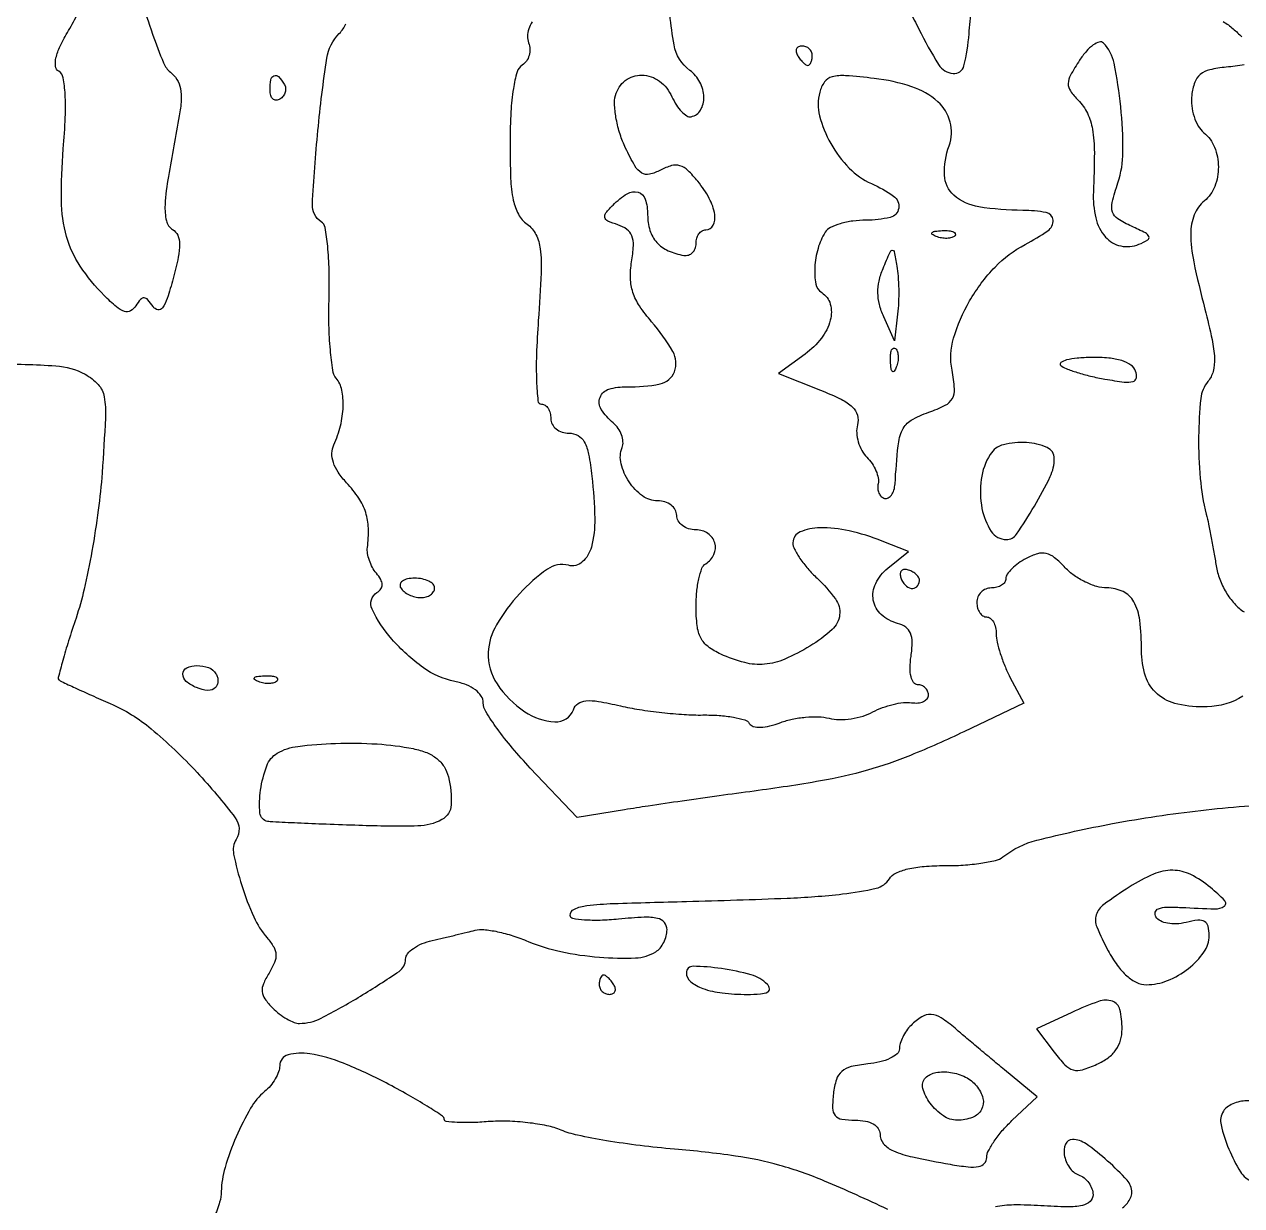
# Model space of a CAD drawing. Extents: x 0 to 5034, y 0 to 2560.
# Drawn here: x 196.6 to 322.4, y 1706.2 to 1828.2 of the extents above; entities that cross this region are included whole.
import ezdxf

# ---------------------------------------------------------------- set-up
doc = ezdxf.new("R2010")
doc.units = 0

msp = doc.modelspace()

# ---------------------------------------------------------------- linework, layer by layer
for points in [[(249.060318, 1828.484289, 0.067201), (248.717887, 1827.75918, 0.070006), (248.589777, 1827.000198, 0.098779), (248.705158, 1826.325962, -0.082823), (248.835916, 1825.684663, -0.078293), (248.755787, 1825.022334, -0.081696), (248.482384, 1824.441127, -0.103997), (248.054229, 1824.033515, 0.186415), (247.513817, 1823.320602, 0.030606), (247.131353, 1821.600813, 0.026236), (246.878339, 1819.204071, 0.012246), (246.79017, 1816.081216, 0.010094), (246.851992, 1812.323927, 0.041711), (247.123797, 1810.070049, 0.073068), (247.656403, 1808.607633, 0.11153), (248.54058, 1807.593986, -0.117435), (249.456424, 1806.518991, -0.088993), (249.907385, 1805.031222, -0.040701), (249.994536, 1802.572771, -0.006133), (249.707599, 1797.64721, 0.00868), (249.518867, 1794.095886, 0.018792), (249.52391, 1791.362053, 0.015585), (249.666526, 1789.345117, 0.384713), (250.048678, 1789, -0.155249), (250.411502, 1788.884561, -0.097689), (250.720549, 1788.559375, -0.079997), (250.929125, 1788.073573, -0.06155), (251, 1787.5, 0.123873), (251.143938, 1786.927926, 0.100779), (251.549297, 1786.440625, 0.090693), (252.155631, 1786.113179, 0.078731), (252.869948, 1786, -0.128622), (253.807305, 1785.754814, -0.143299), (254.459373, 1785.088319, -0.076877), (254.905087, 1783.813502, -0.017665), (255.241237, 1781.552109, -0.022665), (255.535022, 1777.168413, -0.069785), (255.186649, 1774.223522, -0.146782), (254.244818, 1772.682442, -0.251754), (252.818512, 1772.337209, 0.222104), (250.64012, 1771.937804, 0.052249), (247.789006, 1769.422774, 0.052288), (245.386573, 1766.189739, 0.123328), (244.535982, 1763.330647, 0.160279), (245.451382, 1760.075141, 0.096799), (248.310361, 1757.213652, 0.134721), (251.408775, 1756.169613, 0.326283), (253.326565, 1757.408632, -0.148453), (253.825257, 1758.049653, -0.133568), (254.617684, 1758.3383, -0.064792), (255.918963, 1758.278859, -0.013201), (258.183554, 1757.816385, 0.01817), (260.142055, 1757.436653, 0.011187), (262.469903, 1757.125678, 0.011214), (264.788603, 1756.921101, 0.01966), (266.713987, 1756.870532, -0.020569), (268.369526, 1756.824041, -0.027642), (269.857968, 1756.637802, -0.027188), (271.033113, 1756.357552, -0.184231), (271.499388, 1756.00099, 0.191408), (271.91478, 1755.692369, 0.072445), (272.645854, 1755.607107, 0.053651), (273.613015, 1755.739195, 0.030106), (274.746369, 1756.093669, -0.040144), (275.939826, 1756.440831, -0.028827), (277.314418, 1756.641825, -0.029299), (278.653923, 1756.680645, -0.054126), (279.731486, 1756.531257, 0.059998), (280.778425, 1756.398584, 0.037095), (282.017518, 1756.482918, 0.0368), (283.247813, 1756.752462, 0.053698), (284.270519, 1757.180692, -0.036763), (285.252569, 1757.631488, -0.029963), (286.359153, 1757.970089, -0.030924), (287.420572, 1758.157983, -0.066398), (288.25, 1758.142036, 0.05825), (288.9195, 1758.118288, 0.086603), (289.485937, 1758.26515, 0.114224), (289.862291, 1758.553593, 0.17408), (290, 1758.937142, 0.103897), (289.914808, 1759.342698, 0.098961), (289.67291, 1759.687785, 0.096729), (289.311534, 1759.919047, 0.094383), (288.886501, 1760, -0.242144), (288.470681, 1760.213919, -0.09819), (288.200384, 1760.811535, -0.062779), (288.103492, 1761.743309, -0.030997), (288.203224, 1762.931296, 0.031714), (288.322796, 1764.380486, 0.101429), (288.146952, 1765.329305, 0.143057), (287.658783, 1765.945988, 0.090555), (286.82177, 1766.336357, -0.119963), (285.1327, 1767.24721, -0.166925), (284.305538, 1768.737679, -0.159758), (284.551874, 1770.473273, -0.1085), (285.807413, 1772.045136), (287.948343, 1773.778756), (285.224172, 1774.844459, 0.036841), (281.799747, 1775.900948, 0.061087), (278.796872, 1776.213102, 0.094255), (276.738952, 1775.782215, 0.302895), (276, 1774.674314, 0.119751), (276.161294, 1774.010516, 0.030188), (276.734375, 1773.048139, 0.029061), (277.543101, 1771.996488, 0.025743), (278.5, 1771, -0.046116), (280.388791, 1768.86567, -0.186841), (280.831885, 1767.218961, -0.185776), (280.051311, 1765.697155, -0.045523), (277.75, 1763.98904, -0.033845), (275.168701, 1762.645625, -0.080779), (273.081739, 1762.110524, -0.086471), (271.021535, 1762.281347, -0.043098), (268.547053, 1763.160515, -0.054867), (267.252076, 1763.931754, -0.112485), (266.495179, 1764.830382, -0.091325), (266.112075, 1766.096504, -0.027927), (266, 1768.101498, -0.024537), (266.073299, 1769.594221, -0.031365), (266.29375, 1770.953001, -0.032601), (266.612549, 1772.026291, -0.167365), (267, 1772.5, 0.148632), (267.847111, 1773.461727, 0.178179), (267.936213, 1774.657809, 0.177865), (267.228473, 1775.627782, 0.14817), (266, 1776, -0.072314), (265.230589, 1776.111864, -0.08892), (264.583333, 1776.4375, -0.10214), (264.153209, 1776.924246, -0.130775), (264, 1777.5, 0.130079), (263.84862, 1778.072031, 0.100674), (263.422835, 1778.559375, 0.088627), (262.785904, 1778.887132, 0.074753), (262.035184, 1779, -0.159274), (260.477285, 1779.509182, -0.087926), (259.078035, 1780.970786, -0.087256), (258.258004, 1782.836376, -0.152791), (258.363556, 1784.505028, 0.109427), (258.453995, 1785.109892, 0.069722), (258.30592, 1785.808775, 0.064875), (257.952593, 1786.49149, 0.067836), (257.440559, 1787.049332, -0.079222), (256.207672, 1788.455143, -0.235198), (256.083438, 1789.695285, -0.234655), (256.998569, 1790.543843, -0.078944), (258.855889, 1790.785034, 0.057485), (262.285463, 1791.082154, 0.256894), (263.769788, 1792.343015, 0.225968), (263.601531, 1794.421801, 0.046564), (261.411886, 1797.5, -0.030543), (260.168732, 1799.134304, -0.066944), (259.478569, 1800.543083, -0.074487), (259.226325, 1801.985301, -0.046107), (259.342916, 1803.70489, 0.0264), (259.521838, 1805.369725, 0.102717), (259.36733, 1806.388987, 0.14907), (258.860453, 1807.054204, 0.079262), (257.926742, 1807.523251, -0.026511), (256.888153, 1807.914583, -0.233377), (256.581394, 1808.279595, -0.233945), (256.684991, 1808.744461, -0.026632), (257.425504, 1809.568361, -0.056195), (258.884842, 1810.731973, -0.212114), (260.014894, 1810.894478, -0.253809), (260.754869, 1810.173596, -0.075479), (261, 1808.559017, 0.074729), (261.241626, 1806.951351, 0.108268), (261.945194, 1805.705429, 0.105327), (263.122245, 1804.845126, 0.067784), (264.75, 1804.366604, 0.114645), (265.226462, 1804.403715, 0.117536), (265.632812, 1804.647306, 0.109795), (265.904765, 1805.064155, 0.090079), (266, 1805.588484, -0.06912), (266.074937, 1806.127974, -0.08529), (266.29375, 1806.585367, -0.099964), (266.618662, 1806.891194, -0.139872), (267, 1807, 0.284903), (267.760033, 1807.471328, 0.15673), (267.929171, 1808.592959, 0.083591), (267.366519, 1810.246097, 0.046485), (266.182996, 1812.022337, 0.031553), (265.149143, 1813.146117, 0.118075), (264.326572, 1813.626868, 0.142809), (263.466342, 1813.635595, 0.054515), (262.343918, 1813.184059, -0.062618), (261.189511, 1812.741182, -0.202749), (260.395838, 1812.868307, -0.124082), (259.689858, 1813.603697, -0.018283), (258.727114, 1815.446058, -0.033511), (258.157345, 1816.881013, -0.030416), (257.762528, 1818.426194, -0.031742), (257.581846, 1819.853877, -0.079719), (257.682824, 1820.895119, -0.164462), (258.691188, 1822.428239, -0.173689), (260.398946, 1822.992391, -0.154786), (262.229755, 1822.361156, -0.13028), (263.512872, 1820.75, 0.038173), (263.964245, 1819.903245, 0.050815), (264.503781, 1819.218859, 0.061075), (265.046321, 1818.780433, 0.190336), (265.5, 1818.697179, 0.2145), (266.459884, 1819.378513, 0.140852), (266.802007, 1820.712488, 0.112837), (266.398933, 1822.268131, 0.115807), (265.362271, 1823.477052, -0.194734), (263.731817, 1826.108138, -0.029757), (263.037237, 1832.361474, -0.032278)], [(208.691552, 1830.890847, 0.013856), (209.871294, 1827.232246, 0.010767), (210.992466, 1824.264166, 0.131364), (211.715302, 1823.301263, -0.09115), (212.373034, 1822.556425, -0.085753), (212.740411, 1821.610616, -0.065941), (212.823263, 1820.388883, -0.030231), (212.624698, 1818.801263, 0.003548), (211.498045, 1812.530528, 0.027964), (211.159702, 1809.595264, 0.068784), (211.28921, 1807.948941, 0.203066), (211.931889, 1807.042095, -0.150005), (212.460106, 1806.439153, -0.102791), (212.657154, 1805.544463, -0.055223), (212.521921, 1804.174789, -0.013572), (211.992329, 1801.971512, -0.012558), (211.381935, 1799.912124, -0.0775), (210.885129, 1798.929116, -0.29458), (210.409001, 1798.741591, -0.203), (209.915195, 1799.0782, 0.031476), (209.393348, 1799.786675, 0.20976), (209.009589, 1799.976563, 0.22772), (208.6307, 1799.815547, 0.037046), (208.135396, 1799.160058, -0.123286), (207.582358, 1798.642334, -0.207634), (206.960192, 1798.581389, -0.100006), (206.14457, 1799.038853, -0.018835), (204.885396, 1800.207598, -0.049546), (202.394008, 1803.251256, -0.078797), (200.994937, 1806.304524, -0.065051), (200.457683, 1810.049718, -0.024227), (200.648823, 1815.373806, 0.010349), (200.856059, 1818.626132, 0.025198), (200.838166, 1821.028104, 0.029947), (200.638138, 1822.719561, 0.213047), (200.18494, 1823.385701, -0.22432), (199.846511, 1823.906915, -0.092348), (199.889316, 1824.768881, -0.054726), (200.323587, 1825.984416, -0.020145), (201.186568, 1827.591636, 0.018144), (202.170293, 1829.406284, 0.06806)], [(288.044863, 1829.612135, -0.009184), (289.007791, 1827.75, 0.024967), (291.054356, 1824.080871, 0.233072), (292.550567, 1823.155058, 0.372041), (293.668843, 1823.947021, 0.042529), (294.192502, 1827.25, -0.017141), (294.467579, 1829.822993, -0.132948)], [(322.481688, 1758.800814, -0.129852), (318.783337, 1757.710866, -0.059767), (315.753763, 1757.987482, -0.125528), (313.650079, 1759.030257, -0.137638), (312.421467, 1760.875997, -0.078596), (312, 1763.540657, 0.028412), (311.822895, 1766.654923, 0.098077), (311.210826, 1768.57133, 0.155724), (310.101831, 1769.619396, 0.11252), (308.431966, 1770, -0.072099), (307.389037, 1770.151174, -0.041029), (306.198481, 1770.612825, -0.039997), (305.051515, 1771.287745, -0.052284), (304.134306, 1772.086214, 0.032543), (303.029718, 1773.127088, 0.114538), (302.161725, 1773.559911, 0.132374), (301.265067, 1773.534139, 0.049903), (300.095351, 1773.05103, 0.033167), (299.293384, 1772.550796, 0.03982), (298.615509, 1771.975628, 0.044011), (298.14122, 1771.412095, 0.154116), (298, 1770.964816, -0.153239), (297.884517, 1770.596858, -0.098059), (297.559375, 1770.283415, -0.080688), (297.073541, 1770.071932, -0.062464), (296.5, 1770, 0.099038), (295.927543, 1769.885486, 0.097945), (295.440625, 1769.559375, 0.097945), (295.114514, 1769.072457, 0.099038), (295, 1768.5, 0.064853), (295.074694, 1767.926543, 0.082425), (295.29375, 1767.440625, 0.098894), (295.618646, 1767.115568, 0.148195), (296, 1767, -0.170265), (296.382023, 1766.866026, -0.093877), (296.70806, 1766.485938, -0.074587), (296.929676, 1765.919433, -0.055175), (297.006161, 1765.25, 0.055526), (297.10482, 1764.391801, 0.020676), (297.425289, 1763.219006, 0.020187), (297.88336, 1761.958073, 0.023011), (298.424328, 1760.793426), (299.836334, 1758.086853), (293.668167, 1755.146032, -0.013793), (288.153911, 1752.701288, -0.028413), (283.695025, 1751.159473, -0.026077), (278.853669, 1750.05669, -0.009891), (272, 1749.006549, 0.001494), (268.387064, 1748.514902, 0.001254), (264.559668, 1747.972625, 0.001265), (261.065736, 1747.459624, 0.003489), (258.607381, 1747.074759), (253.714761, 1746.273782), (248.876931, 1751.386891, -0.014479), (247.022862, 1753.463738, -0.018809), (245.45447, 1755.475368, -0.016711), (244.285559, 1757.216703, -0.137287), (244.01955, 1758.125, 0.141986), (243.805964, 1758.830133, 0.087867), (243.210671, 1759.467234, 0.068796), (242.27791, 1759.984887, 0.042996), (241.0765, 1760.3347, -0.107406), (237.832401, 1761.750042, -0.056921), (234.574871, 1764.719075, -0.067378), (232.541098, 1767.800191, -0.383869), (233.045854, 1769.528339, 0.100512), (233.444389, 1769.902546, 0.162866), (233.577638, 1770.343241, 0.121702), (233.430412, 1770.872146, 0.044786), (232.987685, 1771.514839, -0.049454), (232.576336, 1772.124051, -0.039726), (232.256834, 1772.847923, -0.041115), (232.068863, 1773.571783, -0.076778), (232.057609, 1774.175811, 0.041139), (232.16167, 1776.160108, 0.070244), (231.881279, 1777.792609, 0.069843), (231.158303, 1779.289997, 0.04021), (229.912859, 1780.86316, -0.03795), (229.044195, 1781.950283, -0.068796), (228.5388, 1782.968001, -0.085828), (228.393067, 1783.917415, -0.101598), (228.592143, 1784.801722, 0.045289), (229.272708, 1786.76671, 0.051935), (229.548109, 1788.733467, 0.05875), (229.406708, 1790.453621, 0.120744), (228.834983, 1791.66896, -0.134732), (228.47511, 1792.492035, -0.014099), (228.22888, 1794.60267, -0.016668), (228.087962, 1797.180685, -0.012617), (228.099178, 1800.01454, 0.013071), (228.107834, 1802.85262, 0.020075), (227.952554, 1805.304916, 0.016717), (227.685542, 1807.244396, 0.210795), (227.286705, 1807.84558, -0.269974), (226.372356, 1809.62842, -0.010578), (226.942959, 1817.258255, -0.013361), (227.864056, 1824.738432, -0.160394), (229.156088, 1827.298945, 0.098912), (229.822382, 1828.297926, 0.057479)], [(320.450935, 1828.522626, -0.034587), (321.473853, 1827.785231, -0.035156), (322.357118, 1826.938934, -0.061349)], [(322.620756, 1824.052001, -0.015402), (320.751226, 1823.81345, 0.032199), (319.053086, 1823.538555, 0.115432), (318.072483, 1823.059162, 0.138614), (317.505759, 1822.24963, 0.054948), (317.199442, 1820.914404, 0.057094), (317.197631, 1819.822908, 0.049999), (317.438151, 1818.70716, 0.052526), (317.872844, 1817.72637, 0.089217), (318.449442, 1817.041959, -0.12481), (319.547831, 1815.534656, -0.093829), (319.945499, 1813.513707, -0.094326), (319.576561, 1811.49674, -0.127956), (318.5, 1810, 0.126276), (317.451711, 1808.552691, 0.095311), (317.08802, 1806.615498, 0.051013), (317.399384, 1803.700331, 0.011302), (318.549998, 1798.807052, -0.010441), (319.293547, 1795.669188, -0.04251), (319.541366, 1793.725568, -0.0739), (319.398865, 1792.382216, -0.110322), (318.862893, 1791.334796, 0.149527), (318.12541, 1789.570202, 0.021644), (317.905725, 1785.632642, 0.025402), (318.071172, 1781.319632, 0.038836), (318.692227, 1777.630139, -0.00963), (318.930529, 1776.589626, -0.004073), (319.211989, 1775.184821, -0.004028), (319.488362, 1773.679173, -0.005252), (319.715655, 1772.296913, 0.051638), (320.081566, 1770.896973, 0.046367), (320.736183, 1769.547018, 0.047667), (321.604217, 1768.379789, 0.064102), (322.603929, 1767.52386, -0.159426)], [(193.518961, 1793.147173, -0.016368), (199.86996, 1792.951307, -0.10912), (202.891856, 1792.079264, -0.08227), (204.249948, 1791.01981, -0.144238), (204.874708, 1789.751283, -0.055963), (205.003933, 1787.575644, -0.004595), (204.652835, 1781.889941, -0.015296), (204.260854, 1778.039512, -0.011365), (203.601881, 1773.815802, -0.011512), (202.797036, 1769.855967, -0.025354), (201.961032, 1766.884325, 0.005359), (201.192596, 1764.51979, 0.008598), (200.593612, 1762.485138, 0.003177), (200.1257, 1760.745507, 0.281963), (200.200053, 1760.499273, 0.072657), (200.446106, 1760.337072, 0.001301), (201.880641, 1759.67018, 0.00322), (203.56217, 1758.906879, 0.00214), (205.5, 1758.052168, -0.071408), (209.715992, 1755.445846, -0.031749), (214.464424, 1750.934996, -0.025018), (218.406932, 1746.230924, -0.309636), (218.51097, 1744.017749, 0.191152), (218.240245, 1742.493926, 0.025359), (219.074318, 1739.262868, 0.029921), (220.314482, 1735.999389, 0.073618), (221.694724, 1733.845792, -0.044924), (222.374818, 1732.907389, -0.121361), (222.613008, 1732.125791, -0.115245), (222.466451, 1731.297908, -0.038409), (221.892764, 1730.199896, 0.038802), (221.315542, 1729.092997, 0.126411), (221.191631, 1728.282065, 0.130028), (221.475134, 1727.525355, 0.042107), (222.253039, 1726.604104, 0.033221), (222.954385, 1725.99024, 0.032712), (223.734354, 1725.471206, 0.034522), (224.476839, 1725.110026, 0.096228), (225.043243, 1725, 0.119305), (227.266652, 1725.538187, 0.017464), (231.346764, 1727.819896, 0.012966), (235.33198, 1730.378539, 0.248459), (236, 1731.639877, -0.174844), (236.198732, 1732.190815, -0.066472), (236.807813, 1732.753327, -0.055346), (237.697647, 1733.242158, -0.043225), (238.75, 1733.573893, 0.002311), (239.925707, 1733.841249, 0.001872), (241.184688, 1734.13864, 0.001891), (242.343738, 1734.421651, 0.004897), (243.176596, 1734.637035, -0.093141), (244.072258, 1734.706239, -0.025177), (245.483817, 1734.479927, -0.024577), (247.089805, 1734.055346, -0.023269), (248.676596, 1733.468676, 0.048563), (252.016753, 1732.4222, 0.031461), (256.027333, 1731.842028, 0.029881), (259.748204, 1731.763814, 0.129427), (261.843059, 1732.403005, 0.083863), (262.285875, 1732.792098, 0.053439), (262.660149, 1733.368657, 0.051988), (262.914232, 1734.033349, 0.065402), (263, 1734.686246, 0.176375), (262.727257, 1735.435383, 0.166067), (262.029504, 1735.856817, 0.066473), (260.651255, 1735.969346, 0.011127), (258, 1735.774022, -0.015913), (256.082965, 1735.651222, -0.026647), (254.46875, 1735.685343, -0.025402), (253.259051, 1735.837606, -0.363554), (253, 1736.146793, -0.294994), (253.431151, 1736.813979, -0.07577), (254.728146, 1737.175888, -0.02217), (257.482254, 1737.387074, -0.001658), (265, 1737.604261, 0.003454), (275.397441, 1737.942035, 0.01792), (281.126033, 1738.373751, 0.02862), (284.597396, 1738.963486, 0.200556), (285.964199, 1739.942073, -0.146628), (286.630225, 1740.53338, -0.050144), (287.862989, 1740.962058, -0.039224), (289.550951, 1741.227616, -0.020981), (291.662023, 1741.302974, 0.017802), (293.601244, 1741.359857, 0.020973), (295.42741, 1741.555756, 0.020391), (296.93691, 1741.845407, 0.109493), (297.686608, 1742.206141, -0.105429), (301.204917, 1743.934005, -0.015419), (309.019621, 1745.645363, -0.017658), (318.124688, 1747.016251, -0.018401), (327.179411, 1747.717864, -0.003105)], [(285.806229, 1705.778828, 0.010523), (279.276992, 1708.70488, 0.031223), (274.648752, 1710.330815, 0.033824), (270.059773, 1711.298325, 0.014154), (263.777591, 1712.004002, -0.010095), (260.219281, 1712.374486, -0.010634), (256.740307, 1712.883218, -0.010326), (253.762989, 1713.446931, -0.046265), (252.069367, 1713.971267, 0.047519), (250.603723, 1714.421004, 0.021747), (248.626488, 1714.738624, 0.021306), (246.49944, 1714.894572, 0.027494), (244.541776, 1714.84681, -0.012425), (242.800339, 1714.751778, -0.020794), (241.334147, 1714.769248, -0.016205), (240.197998, 1714.867089, -0.379971), (240, 1715.090016, 0.252493), (239.81807, 1715.427316, 0.005784), (238.233206, 1716.443021, 0.011518), (236.290718, 1717.595121, 0.007373), (233.985383, 1718.847221, 0.024559), (229.60415, 1720.876206, 0.056154), (226.102514, 1721.854379, 0.106128), (223.85606, 1721.739144, 0.339199), (223, 1720.622445, -0.089095), (222.88847, 1720.001512, -0.043188), (222.542404, 1719.269775, -0.041), (222.038267, 1718.548528, -0.046553), (221.442225, 1717.952051, 0.088536), (219.998527, 1716.243105, 0.029001), (218.509271, 1713.288383, 0.029512), (217.351985, 1710.116715, 0.06916), (216.96879, 1707.627876, -0.072125), (216.795447, 1706.544566, -0.020996), (216.223047, 1704.950064, -0.020632)], [(310.046833, 1705.946813, 0.062907), (310.546707, 1706.42791, 0.066725), (310.885163, 1706.985388, 0.103463), (311, 1707.534409, 0.186531), (310.514361, 1708.790877, 0.026351), (308.506754, 1710.778748, 0.027548), (306.288406, 1712.545967, 0.15564), (304.865141, 1713, 0.301512), (304.162737, 1712.534077, 0.144027), (304.034642, 1711.408693, 0.104783), (304.552733, 1710.117393, 0.154725), (305.5, 1709.361626, -0.078777), (306.073416, 1709.030535, -0.065291), (306.559375, 1708.518766, -0.066686), (306.887959, 1707.911483, -0.090947), (307, 1707.300609, -0.208528), (306.694735, 1706.600484, -0.135737), (305.899823, 1706.188012, -0.057074), (304.375864, 1706.043111, -0.011042), (301.606141, 1706.157597, 0.017132), (298.831596, 1706.238457, 0.048847), (296.911796, 1706.040518, 0.067565)]]:
    msp.add_lwpolyline(points, format="xyb")
for points in [[(276.5, 1825, 0.029505), (276.768994, 1824.617226, 0.035638), (277.066025, 1824.29375, 0.038439), (277.34829, 1824.065539, 0.151918), (277.559017, 1824, 0.210953), (277.727648, 1824.07446, 0.081139), (277.870461, 1824.29375, 0.061769), (277.967655, 1824.617151, 0.042167), (278, 1825, 0.105053), (277.918938, 1825.381556, 0.099167), (277.688914, 1825.70625, 0.09642), (277.345238, 1825.923877, 0.093332), (276.940983, 1826, 0.108972), (276.586039, 1825.921712, 0.182303), (276.3746, 1825.70625, 0.161196), (276.343488, 1825.3821, 0.082592)], [(305.606451, 1824.522121, 0.01897), (304.683129, 1822.989113, 0.11757), (304.439692, 1822.109874, 0.161606), (304.660125, 1821.355808, 0.045169), (305.457797, 1820.399345, -0.082955), (306.416915, 1819.055495, -0.072519), (306.943419, 1817.409317, -0.042593), (307.135807, 1814.998508, -0.009856), (307.033087, 1810.925398, 0.068804), (307.282557, 1808.235161, 0.121894), (308.290595, 1806.26269, 0.163213), (309.866756, 1805.334567, 0.151658), (311.737265, 1805.507925, 0.032496), (312.649877, 1805.958271, 0.374146), (312.770061, 1806.307581, 0.182189), (312.420055, 1806.687002, 0.01079), (310.98351, 1807.369801, -0.035409), (309.559091, 1808.1349, -0.177823), (309.016885, 1808.840591, -0.137561), (308.987257, 1809.835891, -0.01835), (309.574312, 1811.874799, 0.078183), (310.092036, 1815.062839, 0.027186), (309.861439, 1819.725412, 0.024359), (309.171834, 1824.212772, 0.142748), (308.071794, 1826.301347, 0.278986), (307.648561, 1826.413168, 0.085031), (307.028124, 1826.109254, 0.057782), (306.310505, 1825.453248, 0.033699)], [(223.457295, 1822.069098, -0.108373), (223.598899, 1821.665803, -0.099685), (223.565079, 1821.22714, -0.095498), (223.360589, 1820.820631, -0.090427), (223.016312, 1820.510081, -0.136093), (222.63036, 1820.397824, -0.190788), (222.298542, 1820.524436, -0.140899), (222.074611, 1820.890269, -0.067432), (222, 1821.440983, -0.039415), (222.085158, 1822.519563, -0.25701), (222.407182, 1822.933879, -0.315493), (222.86686, 1822.838655, -0.050477)], [(278.769547, 1821.226747, 0.127187), (278.762796, 1818.782553, 0.06625), (279.908149, 1815.936151, 0.064274), (281.822742, 1813.381977, 0.095908), (284.107315, 1811.792204, -0.051174), (286.394276, 1810.485881, -0.280301), (286.928728, 1809.232231, -0.309529), (286.056035, 1808.284007, -0.056686), (283.559017, 1808, 0.033471), (282.184372, 1807.907875, 0.038479), (280.898612, 1807.632812, 0.042013), (279.868865, 1807.231456, 0.139689), (279.334338, 1806.75, 0.070866), (278.595172, 1805.088153, 0.054944), (278.265179, 1803.133353, 0.058972), (278.369592, 1801.405372, 0.212897), (278.975704, 1800.515016, -0.189425), (279.860867, 1799.333094, -0.133908), (279.864492, 1797.656783, -0.099401), (278.938647, 1795.798474, -0.07033), (277.260422, 1794.17117), (274.520844, 1792.175526), (278.840301, 1790.447222, -0.018129), (280.996453, 1789.492442, -0.075709), (282.161575, 1788.688052, -0.139042), (282.665376, 1787.84588, -0.130374), (282.668899, 1786.841868, 0.079866), (282.589027, 1786.015747, 0.054962), (282.751095, 1785.087335, 0.054269), (283.115921, 1784.202492, 0.071596), (283.638009, 1783.504848, -0.048614), (284.17486, 1782.852056, -0.046837), (284.583278, 1782.099965, -0.050547), (284.81285, 1781.365304, -0.107307), (284.805776, 1780.772439, 0.074345), (284.766705, 1780.268058, 0.086944), (284.882828, 1779.802732, 0.098454), (285.132869, 1779.448221, 0.12937), (285.478408, 1779.258137, 0.185385), (285.854052, 1779.303809, 0.116175), (286.191351, 1779.598993, 0.085108), (286.438369, 1780.109359, 0.054911), (286.550571, 1780.758137, -0.00937), (286.866748, 1784.68813, -0.085193), (287.322047, 1786.339696, -0.151293), (288.218288, 1787.322662, -0.048984), (290.025306, 1788.158666, 0.029745), (291.734032, 1788.870855, 0.153194), (292.469397, 1789.567544, 0.147562), (292.6896, 1790.574155, 0.026957), (292.436638, 1792.486059, -0.117878), (292.600164, 1795.805233, -0.06066), (294.249596, 1799.651996, -0.058677), (296.881556, 1803.161556, -0.083409), (299.994556, 1805.497185, 0.032787), (302.343647, 1806.914257, 0.263849), (302.868156, 1808.009833, 0.343457), (302.165789, 1808.792933, 0.043483), (299.75, 1809.013655, -0.037839), (295.201268, 1809.377611, -0.142135), (292.63478, 1810.579169, -0.208256), (291.660275, 1812.649614, -0.092272), (292.135417, 1815.695412, 0.148367), (292.243668, 1818.143453, 0.148146), (290.973592, 1820.240581, 0.104157), (288.291853, 1821.792224, 0.050268), (284.398459, 1822.648632, 0.010565), (281.444383, 1822.929928, 0.080482), (280.057439, 1822.809225, 0.173724), (279.274023, 1822.283046, 0.095176)], [(292.729167, 1806.395833, -0.126455), (292.402231, 1806.202593, -0.060344), (291.916927, 1806.123424, -0.05415), (291.359369, 1806.160852, -0.051402), (290.8125, 1806.316886, -0.054073), (290.395823, 1806.538436, -0.470617), (290.37858, 1806.720685, -0.168741), (290.670344, 1806.862007, -0.018894), (291.416667, 1806.921053, -0.028489), (292.112848, 1806.910055, -0.077125), (292.592839, 1806.799335, -0.208169), (292.77538, 1806.614691, -0.296942)], [(286.817749, 1798.287672), (286.5, 1795.547844), (285.385398, 1798.023922, -0.043262), (284.939561, 1799.298426, -0.058731), (284.778402, 1800.505641, -0.058807), (284.902407, 1801.716036, -0.043523), (285.308835, 1803, -0.003502), (286.031914, 1804.707584, -0.250324), (286.264337, 1804.892733, -0.40944), (286.458667, 1804.761168, -0.005973), (286.741186, 1803.26375, -0.026363), (286.870039, 1802.211251, -0.013431), (286.92633, 1800.879574, -0.013306), (286.910841, 1799.499849, -0.019408)], [(286.683114, 1792.8125, -0.054073), (286.461564, 1792.395823, -0.470617), (286.279315, 1792.37858, -0.168741), (286.137993, 1792.670344, -0.018894), (286.078947, 1793.416667, -0.028489), (286.089945, 1794.112848, -0.077125), (286.200665, 1794.592839, -0.208169), (286.385309, 1794.77538, -0.296942), (286.604167, 1794.729167, -0.126455), (286.797407, 1794.402231, -0.060344), (286.876576, 1793.916927, -0.05415), (286.839148, 1793.359369, -0.051402)], [(303.669002, 1793.002289, 0.093744), (304.209517, 1792.668162, 0.01613), (305.353026, 1792.270762, 0.017068), (306.744059, 1791.888657, 0.014516), (308.234918, 1791.578808, 0.011723), (310.223331, 1791.273323, 0.095489), (311.137471, 1791.329527, 0.299161), (311.475432, 1791.701432, 0.131412), (311.402418, 1792.393698, 0.150877), (310.900726, 1793.032302, 0.075942), (309.970644, 1793.485957, 0.05389), (308.62045, 1793.751983, 0.02517), (306.836502, 1793.81718, 0.018153), (305.357687, 1793.743026, 0.041374), (304.256668, 1793.555043, 0.089212), (303.688455, 1793.294614, 0.480981)], [(296.371635, 1783.792302, 0.105332), (295.450506, 1781.218509, 0.080527), (295.531186, 1778.22142, 0.096958), (296.481585, 1775.848361, 0.254424), (298.040885, 1775, 0.246733), (299.089615, 1775.55106, 0.017054), (300.94994, 1778.459282, 0.022116), (302.576666, 1781.50354, 0.112099), (303, 1783.368034, 0.29813), (302.255468, 1784.505721, 0.087199), (300.122965, 1785.022786, 0.07817), (297.751042, 1784.803707, 0.194679)], [(287.15, 1771.05, 0.104687), (287.586752, 1770.305209, 0.167686), (288.227257, 1769.955686, 0.239194), (288.786965, 1770.130242, 0.175736), (289.075, 1770.725, 0.149613), (289.014704, 1771.031991, 0.073742), (288.775469, 1771.354531, 0.062883), (288.403407, 1771.64317, 0.053161), (287.95, 1771.85, 0.089632), (287.522225, 1771.911576, 0.189618), (287.22, 1771.78, 0.189618), (287.088424, 1771.477775, 0.089632)], [(235.5, 1770, 0.08825), (235.842344, 1769.617164, 0.053305), (236.359775, 1769.29375, 0.051278), (236.961978, 1769.074167, 0.061875), (237.559017, 1769, 0.067639), (238.109818, 1769.074854, 0.08433), (238.576711, 1769.29375, 0.09965), (238.888931, 1769.61866, 0.142666), (239, 1770, 0.195654), (238.844577, 1770.381985, 0.086673), (238.395164, 1770.70625, 0.066561), (237.729059, 1770.926392, 0.0466), (236.940983, 1771, 0.047867), (236.195401, 1770.928459, 0.104212), (235.66835, 1770.70625, 0.181468), (235.441401, 1770.378123, 0.202618)], [(216.413797, 1761.13948, -0.073142), (216.574254, 1760.767811, -0.072274), (216.621794, 1760.36413, -0.077846), (216.552986, 1759.991182, -0.112362), (216.375048, 1759.708381, -0.218914), (215.585694, 1759.41633, -0.079214), (214.394883, 1759.701133, -0.079209), (213.351599, 1760.34213, -0.218838), (213, 1761.106989, -0.288442), (213.394307, 1761.733635, -0.10994), (214.443632, 1761.977688, -0.091719), (215.649023, 1761.766543, -0.166742)], [(222.729167, 1760.395833, -0.126455), (222.402231, 1760.202593, -0.060344), (221.916927, 1760.123424, -0.05415), (221.359369, 1760.160852, -0.051402), (220.8125, 1760.316886, -0.054073), (220.395823, 1760.538436, -0.470617), (220.37858, 1760.720685, -0.168741), (220.670344, 1760.862007, -0.018894), (221.416667, 1760.921053, -0.028489), (222.112848, 1760.910055, -0.077125), (222.592839, 1760.799335, -0.208169), (222.77538, 1760.614691, -0.296942)], [(236.793894, 1753.391221, -0.04531), (238.181951, 1752.980099, -0.075089), (239.234666, 1752.365544, -0.0851), (239.970298, 1751.531357, -0.076902), (240.418002, 1750.470684, -0.073268), (240.707205, 1747.577497, -0.262552), (239.755962, 1746.060781, -0.120617), (237.254547, 1745.403249, -0.012743), (231.173715, 1745.454995, -0.001067), (227.795748, 1745.57709, -0.001569), (224.827591, 1745.700042, -0.000726), (222.298795, 1745.816422, -0.029441), (221.75, 1745.874983, -0.342256), (220.960673, 1746.728908, -0.05696), (221.025685, 1749.117809, -0.053642), (221.661173, 1751.625559, -0.173721), (222.75, 1752.919901, -0.102229), (224.868401, 1753.630538, -0.021595), (228.777165, 1753.931049, -0.023393), (233.060521, 1753.87438, -0.034361)], [(310.742422, 1739.085989, 0.015723), (308.111586, 1737.280267, 0.155868), (307.333632, 1736.210107, 0.1822), (307.384775, 1734.96673, 0.023115), (308.566714, 1732.505977, 0.032623), (309.504001, 1731.008395, 0.054791), (310.496753, 1729.907785, 0.068623), (311.508538, 1729.229794, 0.113823), (312.504898, 1729, 0.096645), (314.69406, 1729.427133, 0.069602), (316.854491, 1730.67666, 0.073868), (318.459002, 1732.364863, 0.154338), (319, 1734.075756, 0.058556), (318.886808, 1735.038971, 0.207645), (318.521852, 1735.525654, 0.160061), (317.84095, 1735.66401, 0.032247), (316.609094, 1735.438025, -0.046904), (315.61745, 1735.285956, -0.059747), (314.69455, 1735.342254, -0.070727), (313.952079, 1735.589534, -0.139522), (313.496743, 1736.00527, -0.210798), (313.427989, 1736.500101, -0.238923), (313.75072, 1736.848965, -0.084328), (314.618323, 1737.013106, -0.018618), (316.137648, 1736.98498, 0.006638), (319.61355, 1736.837286, 0.158305), (320.539915, 1737.108502, 0.46483), (320.598098, 1737.678407, 0.026934), (319.139216, 1739.033269, 0.056767), (317.093699, 1740.376876, 0.115887), (315.237134, 1740.825353, 0.104175), (313.24366, 1740.418511, 0.04031)], [(256, 1729, 0.105053), (256.081062, 1728.618444, 0.099167), (256.311086, 1728.29375, 0.09642), (256.654762, 1728.076123, 0.093332), (257.059017, 1728, 0.108972), (257.413961, 1728.078288, 0.182303), (257.6254, 1728.29375, 0.161196), (257.656512, 1728.6179, 0.082592), (257.5, 1729, 0.029505), (257.231006, 1729.382774, 0.035638), (256.933975, 1729.70625, 0.038439), (256.65171, 1729.934461, 0.151918), (256.440983, 1730, 0.210953), (256.272352, 1729.92554, 0.081139), (256.129539, 1729.70625, 0.061769), (256.032345, 1729.382849, 0.042167)], [(265, 1730.237831, 0.226104), (265.436438, 1729.322045, 0.084982), (266.707294, 1728.608208, 0.057212), (268.695147, 1728.147114, 0.028414), (271.281787, 1728, 0.018243), (272.670222, 1728.050674, 0.097532), (273.397758, 1728.25, 0.316309), (273.580763, 1728.588007, 0.168809), (273.363693, 1729.036307, 0.128229), (271.698297, 1730.012836, 0.033158), (268.628753, 1730.663799, 0.030004), (265.685308, 1730.907756, 0.420878)], [(304.806642, 1726.141803), (301.150993, 1724.451284), (302.98275, 1722.022869, 0.028727), (304.099305, 1720.707123, 0.134538), (304.942046, 1720.199435, 0.142744), (305.898366, 1720.20789, 0.033791), (307.407253, 1720.775788, 0.051377), (308.560161, 1721.451591, 0.080045), (309.366832, 1722.269973, 0.085973), (309.838508, 1723.254152, 0.068957), (310, 1724.419544, 0.057287), (309.767537, 1726.441821, 0.261124), (308.998274, 1727.284745, 0.166706), (307.576863, 1727.270304, 0.023159)], [(288.2, 1724.8, 0.04504), (287.740749, 1724.249617, 0.036953), (287.3525, 1723.589237, 0.038351), (287.085898, 1722.923586, 0.076218), (287, 1722.363358, -0.220392), (286.769792, 1721.866459, -0.06461), (286.045313, 1721.397931, -0.051554), (284.994478, 1721.023847, -0.035731), (283.75, 1720.813358, 0.032252), (282.021695, 1720.533376, 0.121741), (281.050131, 1720.043059, 0.139735), (280.49256, 1719.198417, 0.047844), (280.183578, 1717.75, 0.031046), (280.104332, 1716.241554, 0.170664), (280.377743, 1715.487059, 0.185524), (281.047748, 1715.105048, 0.037847), (282.433578, 1715, -0.045556), (283.487486, 1714.903776, -0.08194), (284.302143, 1714.610447, -0.111719), (284.81425, 1714.150636, -0.155393), (285, 1713.567388, 0.179413), (285.368828, 1712.572598, 0.113911), (286.375895, 1711.832366, 0.049417), (288.364452, 1711.199194, 0.008524), (292.25, 1710.442027, 0.016666), (294.09079, 1710.178717, 0.073033), (295.185806, 1710.219314, 0.160743), (295.778903, 1710.544576, 0.186551), (296.017277, 1711.138709, -0.118004), (296.190192, 1711.822709, -0.029127), (296.790503, 1712.822424, -0.028185), (297.632367, 1713.917593, -0.024949), (298.625276, 1714.958906), (301.216, 1717.417812), (297.858, 1720.200737, -0.000888), (296.444039, 1721.376793, -0.000781), (294.97235, 1722.609203, -0.000785), (293.648034, 1723.725275, -0.002367), (292.75, 1724.491831, 0.033274), (291.318113, 1725.568628, 0.128358), (290.271812, 1725.918785, 0.156909), (289.309968, 1725.679677, 0.05768)], [(294.963645, 1718.543805, -0.108948), (295.627251, 1717.255594, -0.194853), (295.479585, 1716.092076, -0.177108), (294.536185, 1715.28268, -0.08987), (292.976167, 1715, -0.153193), (291.541812, 1715.450028, -0.080059), (290.181552, 1716.763293, -0.090858), (289.422971, 1718.286808, -0.273036), (289.70185, 1719.368517, -0.154575), (290.775634, 1719.925735, -0.08204), (292.289096, 1719.938209, -0.077093), (293.824571, 1719.447451, -0.104083)], [(320.462697, 1715.939643, 0.197819), (320.226752, 1714.504788, 0.041103), (321.021711, 1712.021151, 0.041875), (322.23112, 1709.67313, 0.162676), (323.476755, 1708.647294, 0.182602), (324.814579, 1708.640359, 0.048004), (326.775583, 1709.592411, 0.047728), (328.49934, 1710.884665, 0.211084), (329, 1712.017749, 0.18726), (328.493576, 1713.322529, 0.036972), (326.63428, 1715.077082, 0.038537), (324.488893, 1716.562137, 0.132885), (322.870456, 1717, 0.054534), (322.151519, 1716.921354, 0.049269), (321.440303, 1716.68852, 0.052394), (320.841193, 1716.345869, 0.098568)]]:
    msp.add_lwpolyline(points, format="xyb", close=True)

doc.saveas('drawing.dxf')
